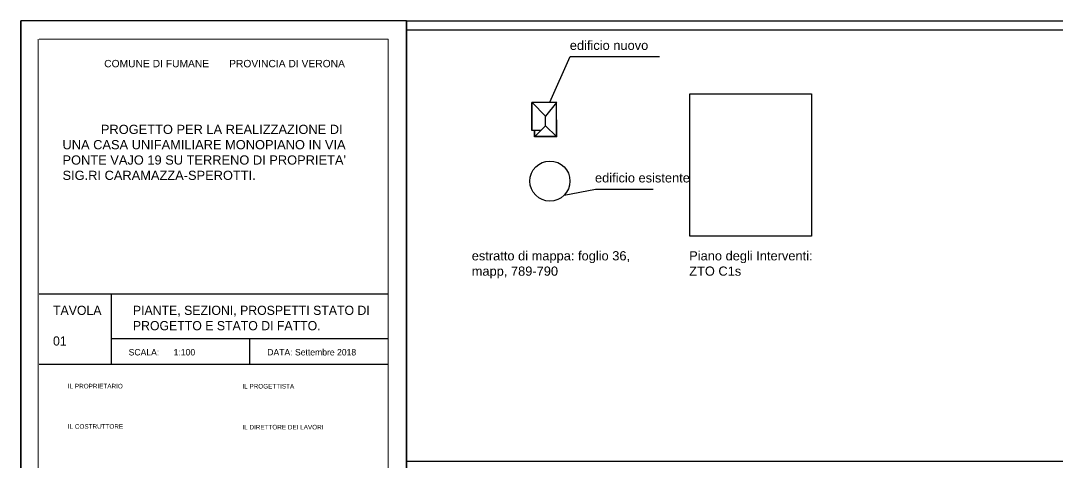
# Model space of a CAD drawing. Header units: millimetres. Extents: x 2622 to 2811, y 687 to 801.
# Drawn here: x 2622.5 to 2678.9, y 777.2 to 801.2 of the extents above; entities that cross this region are included whole.
import ezdxf

# ---------------------------------------------------------------- set-up
doc = ezdxf.new("R2010")
doc.units = ezdxf.units.MM
doc.layers.add('cartiglio', color=7, linetype='Continuous', lineweight=18)
for name, color, linetype in [('Muri', 3, 'Continuous'), ('Scritte', 2, 'Continuous'), ('Sottile', 5, 'Continuous')]:
    doc.layers.add(name, color=color, linetype=linetype)
doc.styles.get("Standard").update_dxf_attribs({"font": 'arial.ttf'})
picture_1 = doc.add_image_def('image2.png', size_in_pixel=(501, 585))

msp = doc.modelspace()

# ---------------------------------------------------------------- linework, layer by layer
msp.add_line((2643.4563, 801.2106), (2774.9717, 801.2106))
at = {"layer": 'cartiglio'}
for p, q in [((2623.4122, 800.2106), (2623.4122, 772.5106)), ((2623.4563, 800.2106), (2642.4563, 800.2106)), ((2642.4563, 800.2106), (2642.4563, 772.5106))]:
    msp.add_line(p, q, dxfattribs=at)
at = {"layer": 'Muri'}
for p, q in [((2622.4563, 801.2106), (2622.4563, 771.4606)), ((2643.4563, 801.2106), (2622.4563, 801.2106)), ((2643.4563, 801.2106), (2643.4563, 771.4606)), ((2643.4563, 800.7106), (2774.4717, 800.7106))]:
    msp.add_line(p, q, dxfattribs=at)
at = {"layer": 'Muri', "lineweight": -2}
for p, q in [((2622.4563, 771.4606), (2622.4563, 801.2106)), ((2643.4563, 801.2106), (2622.4563, 801.2106)), ((2643.4563, 771.4606), (2643.4563, 801.2106))]:
    msp.add_line(p, q, dxfattribs=at)
at = {"layer": 'Scritte'}
for p, q in [((2651.2426, 796.7754), (2652.3617, 799.2634)), ((2652.3617, 799.2634), (2657.2232, 799.2634)), ((2652.0366, 791.7339), (2653.7277, 792.0559)), ((2653.7277, 792.0559), (2656.8684, 792.0559)), ((2623.4563, 786.3606), (2642.4563, 786.3606)), ((2627.3696, 786.3606), (2627.3696, 782.5411)), ((2627.3696, 783.9379), (2642.4563, 783.9379)), ((2634.913, 783.9379), (2634.913, 782.5411)), ((2623.4563, 782.5411), (2642.4563, 782.5411))]:
    msp.add_line(p, q, dxfattribs=at)
at = {"layer": 'Scritte', "color": 20}
for p, q in [((2651.6207, 796.7761), (2650.2657, 796.7736)), ((2650.2696, 795.2367), (2650.2657, 796.7736)), ((2651.6057, 796.761), (2650.2807, 796.7586)), ((2650.2846, 795.2367), (2650.2807, 796.7586)), ((2651.0201, 796.0221), (2650.2807, 796.7577)), ((2651.6057, 796.761), (2651.0201, 796.0221)), ((2651.6104, 794.9111), (2651.6057, 796.761)), ((2651.6255, 794.8962), (2651.6207, 796.7761)), ((2651.0214, 795.4971), (2651.0201, 796.0221)), ((2651.0214, 795.4971), (2650.4354, 794.9081)), ((2651.6104, 794.9111), (2651.0214, 795.4971)), ((2650.7636, 795.238), (2650.2696, 795.2367)), ((2650.4205, 794.8931), (2650.4196, 795.2371)), ((2651.6255, 794.8962), (2650.4205, 794.8931)), ((2650.4354, 794.9081), (2650.4346, 795.2371)), ((2651.6104, 794.9111), (2650.4354, 794.9081))]:
    msp.add_line(p, q, dxfattribs=at)
msp.add_circle((2651.2531, 792.4917), 1.0901, dxfattribs=at)
at = {"layer": 'Sottile'}
msp.add_line((2643.4563, 777.2585), (2679.2252, 777.2585), dxfattribs=at)

# ---------------------------------------------------------------- texts
at = {"layer": 'cartiglio', "char_height": 0.5, "attachment_point": 1}
for s, insert, width in [('{\\H0.8x;COMUNE DI FUMANE       PROVINCIA DI VERONA}', (2626.9983, 799.081), 174.474736), ("\\pi2.0886;PROGETTO PER LA REALIZZAZIONE DI UNA CASA UNIFAMILIARE MONOPIANO IN VIA PONTE VAJO 19 SU TERRENO DI PROPRIETA' SIG.RI CARAMAZZA-SPEROTTI.", (2624.7298, 795.5543), 16.593825)]:
    msp.add_mtext(s, dxfattribs=dict(at, insert=insert, width=width))
at = {"layer": 'Scritte', "char_height": 0.5, "attachment_point": 1}
for s, width, insert in [('edificio nuovo', 4.886409, (2652.3367, 800.1237)), ('edificio esistente', 4.886409, (2653.709, 792.9174)), ('estratto di mappa: foglio 36, mapp, 789-790', 8.989701, (2647, 788.6782)), ('Piano degli Interventi: \\PZTO C1s', 8.989701, (2658.8338, 788.6782))]:
    msp.add_mtext_dynamic_manual_height_columns(s, width=width, gutter_width=12.5, heights=[0], dxfattribs=dict(at, insert=insert))
at = {"layer": 'Scritte', "attachment_point": 1}
for s, insert, char_height, width in [('{\\fTw Cen MT|b0|i0|c0|p34;TAVOLA\\P\\P01}', (2624.2131, 785.7122), 0.5, 3.156502), ('{\\fTw Cen MT|b0|i0|c0|p34;PIANTE, SEZIONI, PROSPETTI STATO DI PROGETTO E STATO DI FATTO.}', (2628.5605, 785.7122), 0.5, 13.895776), ('\\pi-1.05,l1.4,t2.8;{\\fTw Cen MT|b0|i0|c0|p34;SCALA:^I1:100}', (2627.9791, 783.3583), 0.35, 6.933852), ('\\pi-1.05,l1.4,t1.4;{\\fTw Cen MT|b0|i0|c0|p34;DATA: Settembre 2018}', (2635.5224, 783.3583), 0.35, 6.933852), ('{\\fTw Cen MT|b0|i0|c0|p34;IL PROPRIETARIO}', (2625.0193, 781.4654), 0.25, 5.170435), ('{\\fTw Cen MT|b0|i0|c0|p34;IL PROGETTISTA}', (2634.5193, 781.459), 0.25, 7.936959), ('{\\fTw Cen MT|b0|i0|c0|p34;IL COSTRUTTORE}', (2625.0193, 779.2722), 0.25, 5.812617), ('{\\fTw Cen MT|b0|i0|c0|p34;IL DIRETTORE DEI LAVORI}', (2634.5193, 779.2349), 0.25, 7.936959)]:
    msp.add_mtext(s, dxfattribs=dict(at, insert=insert, char_height=char_height, width=width))

# ---------------------------------------------------------------- pictures from other files: only their frames are drawn
at = {"layer": 'Scritte'}
image = msp.add_image(picture_1, insert=(2658.8713, 789.4898), size_in_units=(6.627, 7.7381), dxfattribs=at)
image.dxf.flags = 7

doc.saveas('drawing.dxf')
